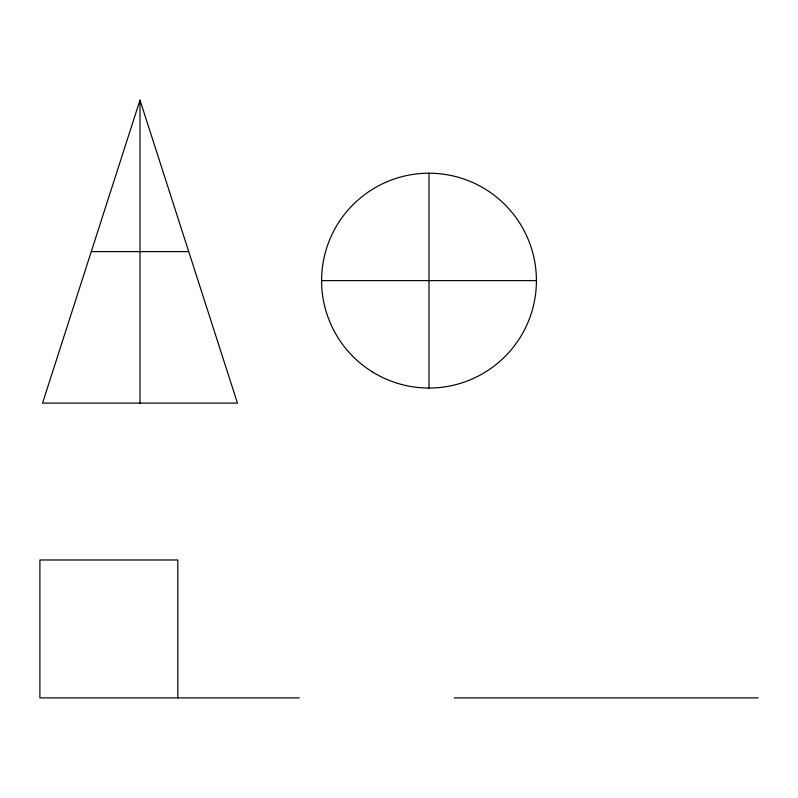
<?xml version="1.0" encoding="UTF-8"?>
<svg xmlns="http://www.w3.org/2000/svg" width="798" height="798" viewBox="0 0 798 798"><rect width="100%" height="100%" fill="white"/><g stroke="black" fill="none" stroke-linecap="round" stroke-linejoin="round"><path stroke-width="1.2" d="M139.999 100.099L42.543 403.1L237.455 403.1L139.999 100.099L139.999 403.1M91.271 251.599L188.727 251.599M321.594 280.627L536.416 280.627M299.3 697.901L39.9 697.901L39.9 559.987L177.804 559.987L177.804 697.901M454.242 697.901L758.1 697.901M429.005 173.216L429.005 388.047M371.938 371.629A107.411 107.411 0 0 0 536.346 284.557A107.411 107.411 0 0 0 378.731 185.705A107.411 107.411 0 0 0 371.938 371.629"/></g></svg>
